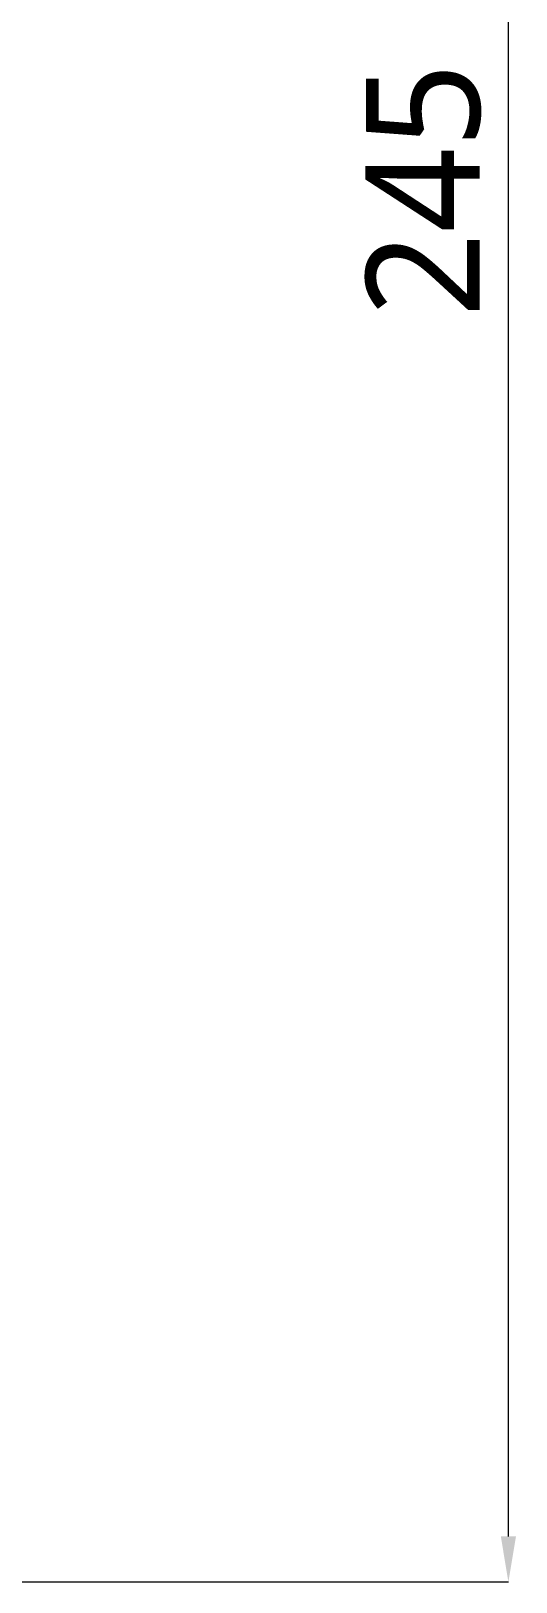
# Model space of a CAD drawing. Extents: x 2340 to 3468, y 0 to 827.
# Drawn here: x 2705.8 to 2748.5, y 504.5 to 640.8 of the extents above; entities that cross this region are included whole.
import ezdxf

# ---------------------------------------------------------------- set-up
doc = ezdxf.new("R2010")
doc.units = 0
doc.header["$LTSCALE"] = 3
doc.header["$MEASUREMENT"] = 0
doc.header["$PDMODE"] = 3
doc.header["$PDSIZE"] = -10
doc.layers.get('0').update_dxf_attribs({"linetype": 'CONTINUOUS'})
doc.layers.get('DEFPOINTS').update_dxf_attribs({"linetype": 'CONTINUOUS'})
doc.styles.add('Daelim Dimension', font='NanumGothic.ttf')
doc.dimstyles.new('DEFAULT', dxfattribs={"dimscale": 2, "dimtxt": 2, "dimasz": 2, "dimexe": 0, "dimexo": 2, "dimgap": 1, "dimtad": 1, "dimdec": 1, "dimzin": 9, "dimdsep": 46, "dimtxsty": 'Daelim Dimension', "dimcen": 0.5, "dimclrd": 252, "dimclre": 252, "dimclrt": 3, "dimadec": 1, "dimazin": 0, "dimtfac": 1, "dimtdec": 1, "dimtix": 1, "dimtmove": 0, "dimatfit": 3, "dimfxl": 1, "dimtolj": 1, "dimtzin": 1, "dimlwd": 9, "dimlwe": 9, "dimarcsym": 0})

# ---------------------------------------------------------------- blocks, each defined once
blk = doc.blocks.new('*D4')
at = {"color": 5, "lineweight": 9, "ltscale": 0.5, "transparency": 16777216}
for p, q in [((2699.18, 749.15), (2747.79, 749.15)), ((2747.79, 508.46), (2747.79, 745.15)), ((2606.7, 504.46), (2747.79, 504.46))]:
    blk.add_line(p, q, dxfattribs=at)
at = {"color": 5, "ltscale": 0.5, "transparency": 16777216}
for points in [[(2747.13, 745.15), (2748.46, 745.15), (2747.79, 749.15)], [(2747.13, 508.46), (2748.46, 508.46), (2747.79, 504.46)]]:
    blk.add_solid(points, dxfattribs=at)
at = {"layer": 'DEFPOINTS', "color": 0, "ltscale": 0.5, "transparency": 16777216}
for p in [(2695.18, 749.15), (2747.79, 749.15), (2602.7, 504.46)]:
    blk.add_point(p, dxfattribs=at)
at = {"color": 7, "ltscale": 0.5, "transparency": 16777216, "insert": (2740.35, 626.81), "char_height": 10, "attachment_point": 5, "rotation": 90, "style": 'Daelim Dimension'}
blk.add_mtext('\\A1;245', dxfattribs=at)

msp = doc.modelspace()

# ---------------------------------------------------------------- dimensions: what is measured, and where the dimension line sits
at = {"color": 5, "ltscale": 0.5}
dim = msp.add_linear_dim(base=(2747.79, 749.15), p1=(2602.7, 504.46), p2=(2695.18, 749.15), angle=90, dimstyle='DEFAULT', override={"dimtxt": 5, "dimdec": 0, "dimclrd": 5, "dimclre": 5, "dimclrt": 7}, dxfattribs=at)
dim.commit()
dim.dimension.update_dxf_attribs({"geometry": '*D4', "text_midpoint": (2740.35, 626.81)})

doc.saveas('drawing.dxf')
